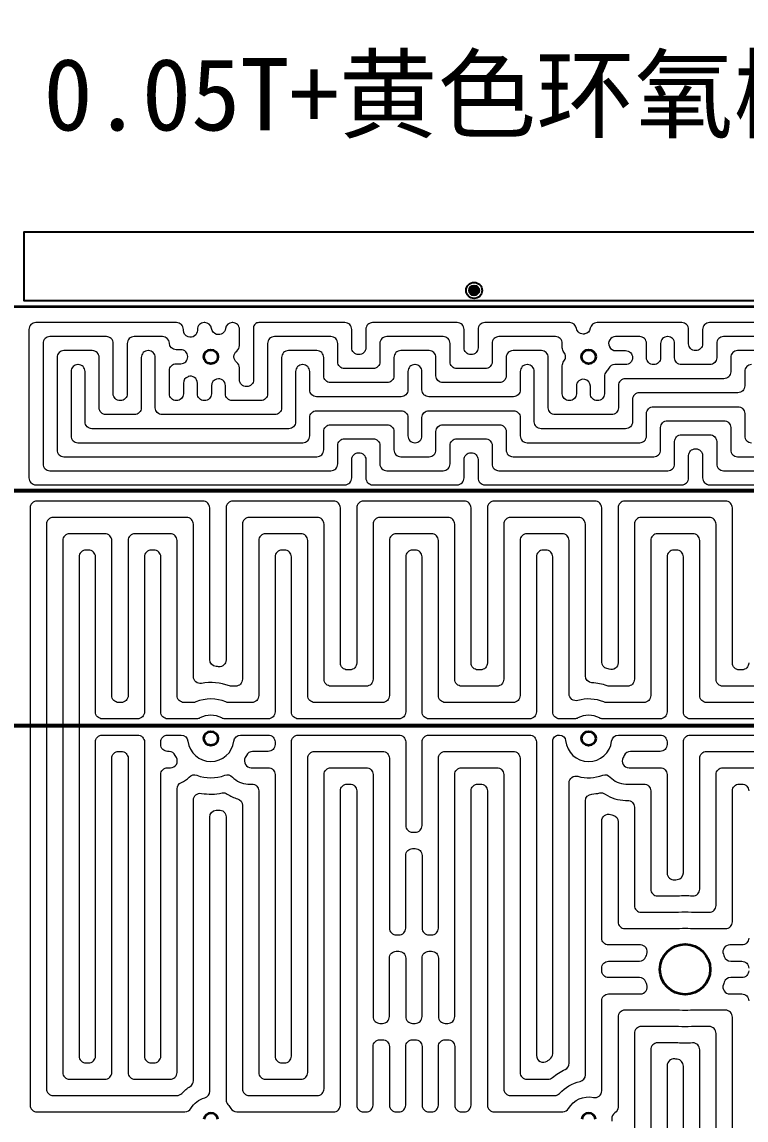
# Model space of a CAD drawing. Header units: millimetres. Extents: x -5937 to 68925, y -3068 to 5300.
# Drawn here: x 60128 to 60488, y 4191 to 4738 of the extents above; entities that cross this region are included whole.
import ezdxf

# ---------------------------------------------------------------- set-up
doc = ezdxf.new("R2010")
doc.units = ezdxf.units.MM
doc.header["$LTSCALE"] = 7
for name, color, linetype, lineweight in [('参照', 6, 'Continuous', 9), ('填充', 3, 'Continuous', 9), ('文字层', 5, 'Continuous', 25)]:
    doc.layers.add(name, color=color, linetype=linetype, lineweight=lineweight)
doc.layers.add('发热分区', color=20, linetype='Continuous')
doc.layers.add('菲林', color=21, linetype='Continuous')
doc.styles.add('宋体', font='simsun.ttf')

msp = doc.modelspace()

# ---------------------------------------------------------------- hatches: boundary and pattern name
at = {"layer": '填充', "ltscale": 10}
h = msp.add_hatch(color=3, dxfattribs=at)
h.dxf.hatch_style = 1
edge = h.paths.add_edge_path()
edge.add_arc((60353.154, 4604.056), 2.5, 540, 900)
edge = h.paths.add_edge_path(flags=16)
edge.add_arc((60353.154, 4604.056), 1.5, 540, 900)
h = msp.add_hatch(color=3, dxfattribs=at)
h.dxf.hatch_style = 1
edge = h.paths.add_edge_path()
edge.add_arc((60353.154, 4604.056), 0.95, 540, 900)
edge = h.paths.add_edge_path(flags=16)
edge.add_arc((60353.154, 4604.056), 0.55, 540, 900)

# ---------------------------------------------------------------- linework, layer by layer
at = {"color": 7, "linetype": 'Continuous', "lineweight": 35}
for points in [[(59655.154, 4601.056, 0.4142136), (59660.154, 4596.056), (60596.154, 4596.056, 0.4142136), (60601.154, 4601.056)], [(60225.618, 4191.556, 0.8660254), (60218.69, 4191.556)], [(60413.618, 4191.556, 0.8660254), (60406.69, 4191.556)]]:
    msp.add_lwpolyline(points, format="xyb", dxfattribs=at)
at = {"color": 4}
msp.add_lwpolyline([(59737.488, 4596.056), (60518.82, 4596.056), (60518.82, 4504.801), (59737.488, 4504.801)], close=True, dxfattribs=at)
at = {"color": 7, "linetype": 'Continuous', "lineweight": 35}
for centre, radius in [((60222.154, 4571.056), 3.5), ((60410.154, 4571.056), 3.5), ((60222.154, 4381.056), 3.5), ((60410.154, 4381.056), 3.5), ((60458.154, 4266.056), 12.5)]:
    msp.add_circle(centre, radius, dxfattribs=at)
at = {"layer": '参照'}
for points in [[(60512.383, 4588.056), (60470.292, 4588.056, 0.4142136), (60466.892, 4584.656), (60466.892, 4577.488, -0.4142136), (60463.492, 4574.088), (60463.308, 4574.088, -0.4142136), (60459.908, 4577.488), (60459.908, 4584.656, 0.4142136), (60456.508, 4588.056), (60414.331, 4588.056, 0.3681235), (60410.975, 4585.198, -0.3202921), (60408.197, 4582.388, 0.0031415), (60408.055, 4582.363, -0.4226278), (60404.075, 4585.181, 0.3695201), (60400.715, 4588.056), (60358.544, 4588.056, 0.4142136), (60355.144, 4584.656), (60355.144, 4575.52, -0.4142136), (60351.744, 4572.12), (60351.559, 4572.12, -0.4142136), (60348.159, 4575.52), (60348.159, 4584.656, 0.4142136), (60344.759, 4588.056), (60302.669, 4588.056, 0.4142136), (60299.269, 4584.656), (60299.269, 4575.52, -0.4142136), (60295.869, 4572.12), (60295.685, 4572.12, -0.4142136), (60292.285, 4575.52), (60292.285, 4584.656, 0.4142136), (60288.885, 4588.056), (60245.995, 4588.056, 0.4142136), (60243.395, 4585.456), (60243.395, 4559.583, -0.4142136), (60239.995, 4556.183), (60239.811, 4556.183, -0.4142136), (60236.411, 4559.583), (60236.411, 4565.497, 0.2378516), (60235.032, 4568.23, -0.2394858), (60233.654, 4570.985, 0.0030922), (60233.654, 4571.127, -0.2394858), (60235.032, 4573.882, 0.2378516), (60236.411, 4576.616), (60236.411, 4584.656, 0.4142136), (60233.011, 4588.056), (60232.781, 4588.056, 0.3805894), (60229.404, 4585.05, -0.4578797), (60225.143, 4582.161, 0.0031968), (60225.001, 4582.198, -0.308617), (60222.468, 4585.074, 0.3785416), (60219.094, 4588.056), (60218.858, 4588.056, 0.4142136), (60215.458, 4584.656), (60215.458, 4584.186, -0.5160154), (60210.941, 4580.975, 0.0036367), (60210.804, 4581.021, -0.3232598), (60208.474, 4584.248), (60208.474, 4584.656, 0.4142136), (60205.074, 4588.056), (60135.046, 4588.056, 0.4142136), (60131.646, 4584.656), (60131.646, 4510.693, 0.4142136), (60135.046, 4507.293), (60288.885, 4507.293, 0.4142136), (60292.285, 4510.693), (60292.285, 4519.829, -0.4142136), (60295.685, 4523.229), (60295.869, 4523.229, -0.4142136), (60299.269, 4519.829), (60299.269, 4510.693, 0.4142136), (60302.669, 4507.293), (60344.759, 4507.293, 0.4142136), (60348.159, 4510.693), (60348.159, 4519.829, -0.4142136), (60351.559, 4523.229), (60351.744, 4523.229, -0.4142136), (60355.144, 4519.829), (60355.144, 4510.693, 0.4142136), (60358.544, 4507.293), (60456.508, 4507.293, 0.4142136), (60459.908, 4510.693), (60459.908, 4521.798, -0.4142136), (60463.308, 4525.198), (60463.492, 4525.198, -0.4142136), (60466.892, 4521.798), (60466.892, 4510.693, 0.4142136), (60470.292, 4507.293), (60512.383, 4507.293, 0.4142136)], [(60505.398, 4581.072), (60477.277, 4581.072, 0.4142136), (60473.877, 4577.672), (60473.877, 4570.504, -0.4142136), (60470.477, 4567.104), (60456.324, 4567.104, -0.4142136), (60452.924, 4570.504), (60452.924, 4577.672, 0.4142136), (60449.524, 4581.072), (60449.34, 4581.072, 0.4142136), (60445.94, 4577.672), (60445.94, 4570.504, -0.4142136), (60442.54, 4567.104), (60442.355, 4567.104, -0.4142136), (60438.955, 4570.504), (60438.955, 4577.672, 0.4142136), (60435.555, 4581.072), (60423.505, 4581.072, 0.5563634), (60420.459, 4576.162, -0.0034339), (60420.528, 4576.02, 0.2887635), (60423.595, 4574.088), (60428.571, 4574.088, -0.4142136), (60431.971, 4570.688), (60431.971, 4570.504, -0.4142136), (60428.571, 4567.104), (60423.114, 4567.104, 0.2699747), (60420.157, 4565.382, -0.0498498), (60418.836, 4563.514, 0.18075), (60418.002, 4561.284), (60418.002, 4552.598, -0.4142136), (60414.602, 4549.198), (60414.418, 4549.198, -0.4142136), (60411.018, 4552.598), (60411.018, 4556.374, 0.364959), (60408.197, 4559.724, -0.0031415), (60408.055, 4559.75, 0.4690725), (60404.034, 4556.407), (60404.034, 4552.598, -0.4142136), (60400.634, 4549.198), (60400.45, 4549.198, -0.4142136), (60397.05, 4552.598), (60397.05, 4566.576, -0.1771563), (60397.852, 4568.77, 0.1787513), (60398.654, 4570.985, -0.0030922), (60398.654, 4571.127, 0.1787513), (60397.852, 4573.342, -0.1771563), (60397.05, 4575.536), (60397.05, 4577.672, 0.4142136), (60393.65, 4581.072), (60365.528, 4581.072, 0.4142136), (60362.128, 4577.672), (60362.128, 4568.535, -0.4142136), (60358.728, 4565.135), (60344.575, 4565.135, -0.4142136), (60341.175, 4568.535), (60341.175, 4577.672, 0.4142136), (60337.775, 4581.072), (60309.654, 4581.072, 0.4142136), (60306.254, 4577.672), (60306.254, 4568.535, -0.4142136), (60302.854, 4565.135), (60288.701, 4565.135, -0.4142136), (60285.301, 4568.535), (60285.301, 4577.672, 0.4142136), (60281.901, 4581.072), (60253.779, 4581.072, 0.4142136), (60250.379, 4577.672), (60250.379, 4552.598, -0.4142136), (60246.979, 4549.198), (60232.827, 4549.198, -0.4142136), (60229.427, 4552.598), (60229.427, 4556.668, 0.493488), (60225.143, 4559.951, -0.0031968), (60225.001, 4559.914, 0.3427154), (60222.442, 4556.62), (60222.442, 4552.598, -0.4142136), (60219.042, 4549.198), (60218.858, 4549.198, -0.4142136), (60215.458, 4552.598), (60215.458, 4557.927, 0.5160154), (60210.941, 4561.138, -0.0036367), (60210.804, 4561.091, 0.3232598), (60208.474, 4557.864), (60208.474, 4552.598, -0.4142136), (60205.074, 4549.198), (60204.889, 4549.198, -0.4142136), (60201.489, 4552.598), (60201.489, 4564.164, -0.4142136), (60204.889, 4567.564), (60207.255, 4567.564, 0.4160261), (60210.654, 4570.985, -0.0030922), (60210.654, 4571.127, 0.4160261), (60207.255, 4574.548), (60204.889, 4574.548, -0.4023529), (60201.492, 4577.81, 0.4023529), (60198.095, 4581.072), (60183.936, 4581.072, 0.4142136), (60180.536, 4577.672), (60180.536, 4552.598, -0.4142136), (60177.136, 4549.198), (60176.952, 4549.198, -0.4142136), (60173.552, 4552.598), (60173.552, 4577.672, 0.4142136), (60170.152, 4581.072), (60142.031, 4581.072, 0.4142136), (60138.631, 4577.672), (60138.631, 4517.677, 0.4142136), (60142.031, 4514.277), (60281.901, 4514.277, 0.4142136), (60285.301, 4517.677), (60285.301, 4526.814, -0.4142136), (60288.701, 4530.214), (60302.854, 4530.214, -0.4142136), (60306.254, 4526.814), (60306.254, 4517.677, 0.4142136), (60309.654, 4514.277), (60337.775, 4514.277, 0.4142136), (60341.175, 4517.677), (60341.175, 4526.814, -0.4142136), (60344.575, 4530.214), (60358.728, 4530.214, -0.4142136), (60362.128, 4526.814), (60362.128, 4517.677, 0.4142136), (60365.528, 4514.277), (60449.524, 4514.277, 0.4142136), (60452.924, 4517.677), (60452.924, 4528.782, -0.4142136), (60456.324, 4532.182), (60470.477, 4532.182, -0.4142136), (60473.877, 4528.782), (60473.877, 4517.677, 0.4142136), (60477.277, 4514.277), (60505.398, 4514.277, 0.4142136)], [(60498.414, 4574.088), (60484.261, 4574.088, 0.4142136), (60480.861, 4570.688), (60480.861, 4563.52, -0.4142136), (60477.461, 4560.12), (60428.387, 4560.12, 0.4142136), (60424.987, 4556.72), (60424.987, 4545.614, -0.4142136), (60421.587, 4542.214), (60393.465, 4542.214, -0.4142136), (60390.065, 4545.614), (60390.065, 4570.688, 0.4142136), (60386.665, 4574.088), (60372.512, 4574.088, 0.4142136), (60369.112, 4570.688), (60369.112, 4561.551, -0.4142136), (60365.712, 4558.151), (60337.591, 4558.151, -0.4142136), (60334.191, 4561.551), (60334.191, 4570.688, 0.4142136), (60330.791, 4574.088), (60316.638, 4574.088, 0.4142136), (60313.238, 4570.688), (60313.238, 4561.551, -0.4142136), (60309.838, 4558.151), (60281.717, 4558.151, -0.4142136), (60278.317, 4561.551), (60278.317, 4570.688, 0.4142136), (60274.917, 4574.088), (60260.764, 4574.088, 0.4142136), (60257.364, 4570.688), (60257.364, 4545.614, -0.4142136), (60253.964, 4542.214), (60197.905, 4542.214, -0.4142136), (60194.505, 4545.614), (60194.505, 4570.688, 0.4142136), (60191.105, 4574.088), (60190.921, 4574.088, 0.4142136), (60187.521, 4570.688), (60187.521, 4545.614, -0.4142136), (60184.121, 4542.214), (60169.968, 4542.214, -0.4142136), (60166.568, 4545.614), (60166.568, 4570.688, 0.4142136), (60163.168, 4574.088), (60149.015, 4574.088, 0.4142136), (60145.615, 4570.688), (60145.615, 4524.661, 0.4142136), (60149.015, 4521.261), (60274.917, 4521.261, 0.4142136), (60278.317, 4524.661), (60278.317, 4533.798, -0.4142136), (60281.717, 4537.198), (60309.838, 4537.198, -0.4142136), (60313.238, 4533.798), (60313.238, 4524.661, 0.4142136), (60316.638, 4521.261), (60330.791, 4521.261, 0.4142136), (60334.191, 4524.661), (60334.191, 4533.798, -0.4142136), (60337.591, 4537.198), (60365.712, 4537.198, -0.4142136), (60369.112, 4533.798), (60369.112, 4524.661, 0.4142136), (60372.512, 4521.261), (60442.54, 4521.261, 0.4142136), (60445.94, 4524.661), (60445.94, 4535.767, -0.4142136), (60449.34, 4539.167), (60477.461, 4539.167, -0.4142136), (60480.861, 4535.767), (60480.861, 4524.661, 0.4142136), (60484.261, 4521.261), (60498.414, 4521.261, 0.4142136)], [(60491.245, 4567.103, 0.4142136), (60487.845, 4563.703), (60487.845, 4556.535, -0.4142136), (60484.445, 4553.135), (60435.371, 4553.135, 0.4142136), (60431.971, 4549.735), (60431.971, 4538.63, -0.4142136), (60428.571, 4535.23), (60386.481, 4535.23, -0.4142136), (60383.081, 4538.63), (60383.081, 4563.703, 0.4142136), (60379.681, 4567.103), (60379.497, 4567.103, 0.4142136), (60376.097, 4563.703), (60376.097, 4554.567, -0.4142136), (60372.697, 4551.167), (60330.607, 4551.167, -0.4142136), (60327.207, 4554.567), (60327.207, 4563.703, 0.4142136), (60323.807, 4567.103), (60323.622, 4567.103, 0.4142136), (60320.222, 4563.703), (60320.222, 4554.567, -0.4142136), (60316.822, 4551.167), (60274.732, 4551.167, -0.4142136), (60271.332, 4554.567), (60271.332, 4563.703, 0.4142136), (60267.932, 4567.103), (60267.748, 4567.103, 0.4142136), (60264.348, 4563.703), (60264.348, 4538.63, -0.4142136), (60260.948, 4535.23), (60162.984, 4535.23, -0.4142136), (60159.584, 4538.63), (60159.584, 4563.703, 0.4142136), (60156.184, 4567.103), (60155.999, 4567.103, 0.4142136), (60152.599, 4563.703), (60152.599, 4531.646, 0.4142136), (60155.999, 4528.246), (60267.932, 4528.246, 0.4142136), (60271.332, 4531.646), (60271.332, 4540.782, -0.4142136), (60274.732, 4544.182), (60316.822, 4544.182, -0.4142136), (60320.222, 4540.782), (60320.222, 4531.646, 0.4142136), (60323.622, 4528.246), (60323.807, 4528.246, 0.4142136), (60327.207, 4531.646), (60327.207, 4540.782, -0.4142136), (60330.607, 4544.182), (60372.697, 4544.182, -0.4142136), (60376.097, 4540.782), (60376.097, 4531.646, 0.4142136), (60379.497, 4528.246), (60435.555, 4528.246, 0.4142136), (60438.955, 4531.646), (60438.955, 4542.751, -0.4142136), (60442.355, 4546.151), (60484.445, 4546.151, -0.4142136), (60487.845, 4542.751), (60487.845, 4531.646, 0.4142136), (60491.245, 4528.246)], [(60489.84, 4418.584, -0.4142136), (60486.44, 4415.184), (60485.112, 4415.184, -0.4142136), (60481.712, 4418.584), (60481.712, 4495.765, 0.4142136), (60478.312, 4499.165), (60428.218, 4499.165, 0.4142136), (60424.818, 4495.765), (60424.818, 4418.697, -0.5021788), (60420.443, 4415.44, 0.0087743), (60419.23, 4415.78, -0.3411658), (60416.69, 4419.069), (60416.69, 4495.765, 0.4142136), (60413.29, 4499.165), (60363.196, 4499.165, 0.4142136), (60359.796, 4495.765), (60359.796, 4418.584, -0.4142136), (60356.396, 4415.184), (60355.068, 4415.184, -0.4142136), (60351.668, 4418.584), (60351.668, 4495.765, 0.4142136), (60348.268, 4499.165), (60298.174, 4499.165, 0.4142136), (60294.774, 4495.765), (60294.774, 4418.584, -0.4142136), (60291.374, 4415.184), (60290.047, 4415.184, -0.4142136), (60286.647, 4418.584), (60286.647, 4495.765, 0.4142136), (60283.247, 4499.165), (60233.153, 4499.165, 0.4142136), (60229.753, 4495.765), (60229.753, 4420.121, -0.4459295), (60225.989, 4416.741, 0.0084832), (60224.776, 4416.85, -0.3929539), (60221.625, 4420.241), (60221.625, 4495.765, 0.4142136), (60218.225, 4499.165), (60135.62, 4499.165, 0.4142136), (60132.22, 4495.765), (60132.22, 4390.801), (60132.22, 4382.673), (60132.22, 4198.52, 0.4142136), (60135.62, 4195.12), (60209.258, 4195.12, 0.2676613), (60212.201, 4196.817, -0.1973142), (60219.121, 4202.149, 0.3380395), (60221.625, 4205.429), (60221.625, 4341.871, -0.3929539), (60224.776, 4345.262, 0.0084832), (60225.989, 4345.372, -0.4459295), (60229.753, 4341.991), (60229.753, 4201.108, 0.1872654), (60230.643, 4198.815, -0.0540054), (60232.107, 4196.817, 0.2676613), (60235.05, 4195.12), (60283.247, 4195.12, 0.4142136), (60286.647, 4198.52), (60286.647, 4354.89, -0.4142136), (60290.047, 4358.29), (60291.374, 4358.29, -0.4142136), (60294.774, 4354.89), (60294.774, 4198.52, 0.4142136), (60298.174, 4195.12), (60299.502, 4195.12, 0.4142136), (60302.902, 4198.52), (60302.902, 4227.615, -0.4142136), (60306.302, 4231.015), (60307.63, 4231.015, -0.4142136), (60311.03, 4227.615), (60311.03, 4198.52, 0.4142136), (60314.43, 4195.12), (60315.758, 4195.12, 0.4142136), (60319.158, 4198.52), (60319.158, 4227.615, -0.4142136), (60322.558, 4231.015), (60323.885, 4231.015, -0.4142136), (60327.285, 4227.615), (60327.285, 4198.52, 0.4142136), (60330.685, 4195.12), (60332.013, 4195.12, 0.4142136), (60335.413, 4198.52), (60335.413, 4227.615, -0.4142136), (60338.813, 4231.015), (60340.141, 4231.015, -0.4142136), (60343.541, 4227.615), (60343.541, 4198.52, 0.4142136), (60346.941, 4195.12), (60348.268, 4195.12, 0.4142136), (60351.668, 4198.52), (60351.668, 4354.89, -0.4142136), (60355.068, 4358.29), (60356.396, 4358.29, -0.4142136), (60359.796, 4354.89), (60359.796, 4198.52, 0.4142136), (60363.196, 4195.12), (60397.258, 4195.12, 0.2676613), (60400.201, 4196.817, -0.325345), (60412.575, 4202.299, 0.4777778), (60416.69, 4205.622), (60416.69, 4250.465, -0.4142136), (60420.09, 4253.865), (60435.93, 4253.865, 0.5293778), (60439.092, 4258.515, -0.0147726), (60438.68, 4259.654, 0.3239666), (60435.45, 4261.992), (60420.09, 4261.992, -0.4142136), (60416.69, 4265.392), (60416.69, 4266.72, -0.4142136), (60420.09, 4270.12), (60435.45, 4270.12, 0.3239666), (60438.68, 4272.458, -0.0147726), (60439.092, 4273.597, 0.5293778), (60435.93, 4278.248), (60420.09, 4278.248, -0.4142136), (60416.69, 4281.648), (60416.69, 4339.916, -0.5026109), (60421.069, 4343.172, 0.0113328), (60422.249, 4342.846, -0.3436384), (60424.818, 4339.549), (60424.818, 4289.776, 0.4142136), (60428.218, 4286.376), (60455.438, 4286.376, -0.0665325), (60460.87, 4286.376), (60478.312, 4286.376, 0.4142136), (60481.712, 4289.776), (60481.712, 4354.89, -0.4142136), (60485.112, 4358.29), (60486.44, 4358.29, -0.4142136), (60489.84, 4354.89)], [(60494.567, 4407.057), (60476.984, 4407.057, -0.4142136), (60473.584, 4410.457), (60473.584, 4487.637, 0.4142136), (60470.184, 4491.037), (60436.346, 4491.037, 0.4142136), (60432.946, 4487.637), (60432.946, 4410.457, -0.4142136), (60429.546, 4407.057), (60420.477, 4407.057, -0.0846172), (60419.351, 4407.249, 0.0700143), (60411.765, 4408.769, -0.3973077), (60408.562, 4412.164), (60408.562, 4487.637, 0.4142136), (60405.162, 4491.037), (60371.324, 4491.037, 0.4142136), (60367.924, 4487.637), (60367.924, 4410.457, -0.4142136), (60364.524, 4407.057), (60346.941, 4407.057, -0.4142136), (60343.541, 4410.457), (60343.541, 4487.637, 0.4142136), (60340.141, 4491.037), (60306.302, 4491.037, 0.4142136), (60302.902, 4487.637), (60302.902, 4410.457, -0.4142136), (60299.502, 4407.057), (60281.919, 4407.057, -0.4142136), (60278.519, 4410.457), (60278.519, 4487.637, 0.4142136), (60275.119, 4491.037), (60241.28, 4491.037, 0.4142136), (60237.88, 4487.637), (60237.88, 4410.457, -0.4142136), (60234.48, 4407.057), (60232.477, 4407.057, -0.0846172), (60231.351, 4407.249, 0.1274814), (60217.471, 4408.418, -0.4647844), (60213.497, 4411.77), (60213.497, 4487.637, 0.4142136), (60210.097, 4491.037), (60143.748, 4491.037, 0.4142136), (60140.348, 4487.637), (60140.348, 4390.801), (60140.348, 4382.673), (60140.348, 4206.648, 0.4142136), (60143.748, 4203.248), (60205.208, 4203.248, 0.2097527), (60207.71, 4204.346, -0.0691013), (60211.877, 4207.779, 0.2606058), (60213.497, 4210.675), (60213.497, 4350.343, -0.4647844), (60217.471, 4353.694, 0.093399), (60227.751, 4353.866, -0.2011948), (60230.331, 4353.359, 0.0754742), (60235.452, 4350.945, -0.331649), (60237.88, 4347.687), (60237.88, 4206.648, 0.4142136), (60241.28, 4203.248), (60275.119, 4203.248, 0.4142136), (60278.519, 4206.648), (60278.519, 4363.018, -0.4142136), (60281.919, 4366.418), (60299.502, 4366.418, -0.4142136), (60302.902, 4363.018), (60302.902, 4242.543, 0.4142136), (60306.302, 4239.143), (60307.63, 4239.143, 0.4142136), (60311.03, 4242.543), (60311.03, 4271.674, -0.4142136), (60314.43, 4275.074), (60315.758, 4275.074, -0.4142136), (60319.158, 4271.674), (60319.158, 4242.543, 0.4142136), (60322.558, 4239.143), (60323.885, 4239.143, 0.4142136), (60327.285, 4242.543), (60327.285, 4271.674, -0.4142136), (60330.685, 4275.074), (60332.013, 4275.074, -0.4142136), (60335.413, 4271.674), (60335.413, 4242.543, 0.4142136), (60338.813, 4239.143), (60340.141, 4239.143, 0.4142136), (60343.541, 4242.543), (60343.541, 4363.018, -0.4142136), (60346.941, 4366.418), (60364.524, 4366.418, -0.4142136), (60367.924, 4363.018), (60367.924, 4206.648, 0.4142136), (60371.324, 4203.248), (60393.208, 4203.248, 0.2097527), (60395.71, 4204.346, -0.1533139), (60405.899, 4210.218, 0.3515704), (60408.562, 4213.537), (60408.562, 4349.949, -0.3973077), (60411.765, 4353.343, 0.0362476), (60415.751, 4353.866, -0.2011948), (60418.331, 4353.359, 0.1449146), (60428.55, 4350.16), (60429.546, 4350.16, -0.4142136), (60432.946, 4346.76), (60432.946, 4297.904, 0.4142136), (60436.346, 4294.504), (60454.943, 4294.504, -0.0562655), (60461.366, 4294.504), (60470.184, 4294.504, 0.4142136), (60473.584, 4297.904), (60473.584, 4363.018, -0.4142136), (60476.984, 4366.418), (60494.567, 4366.418, -0.4142136)], [(60502.695, 4398.929), (60468.857, 4398.929, -0.4142136), (60465.457, 4402.329), (60465.457, 4479.51, 0.4142136), (60462.057, 4482.91), (60444.473, 4482.91, 0.4142136), (60441.073, 4479.51), (60441.073, 4402.329, -0.4142136), (60437.673, 4398.929), (60418.978, 4398.929, -0.0986129), (60417.675, 4399.188, 0.1693796), (60404.768, 4399.933, -0.4981807), (60400.435, 4403.202), (60400.435, 4479.51, 0.4142136), (60397.035, 4482.91), (60379.452, 4482.91, 0.4142136), (60376.052, 4479.51), (60376.052, 4402.329, -0.4142136), (60372.652, 4398.929), (60338.813, 4398.929, -0.4142136), (60335.413, 4402.329), (60335.413, 4479.51, 0.4142136), (60332.013, 4482.91), (60314.43, 4482.91, 0.4142136), (60311.03, 4479.51), (60311.03, 4402.329, -0.4142136), (60307.63, 4398.929), (60273.791, 4398.929, -0.4142136), (60270.391, 4402.329), (60270.391, 4479.51, 0.4142136), (60266.991, 4482.91), (60249.408, 4482.91, 0.4142136), (60246.008, 4479.51), (60246.008, 4402.329, -0.4142136), (60242.608, 4398.929), (60230.978, 4398.929, -0.0986129), (60229.675, 4399.188, 0.1991626), (60214.633, 4399.188, -0.0986129), (60213.331, 4398.929), (60208.769, 4398.929, -0.4142136), (60205.369, 4402.329), (60205.369, 4479.51, 0.4142136), (60201.969, 4482.91), (60184.386, 4482.91, 0.4142136), (60180.986, 4479.51), (60180.986, 4402.329, -0.4142136), (60177.586, 4398.929), (60176.258, 4398.929, -0.4142136), (60172.858, 4402.329), (60172.858, 4479.51, 0.4142136), (60169.458, 4482.91), (60151.875, 4482.91, 0.4142136), (60148.475, 4479.51), (60148.475, 4390.801), (60148.475, 4382.673), (60148.475, 4214.776, 0.4142136), (60151.875, 4211.376), (60169.458, 4211.376, 0.4142136), (60172.858, 4214.776), (60172.858, 4371.146, -0.4142136), (60176.258, 4374.546), (60177.586, 4374.546, -0.4142136), (60180.986, 4371.146), (60180.986, 4214.776, 0.4142136), (60184.386, 4211.376), (60201.953, 4211.376, 0.1782188), (60204.158, 4212.187, -0.0001727), (60204.172, 4212.2, 0.2199521), (60205.369, 4214.789), (60205.369, 4355.921, -0.3055157), (60207.493, 4359.073, 0.1131549), (60211.423, 4361.82, -0.3093216), (60215.157, 4362.716, 0.1842873), (60229.152, 4362.716, -0.3093216), (60232.885, 4361.82, 0.2069178), (60240.635, 4358.29), (60242.608, 4358.29, -0.4142136), (60246.008, 4354.89), (60246.008, 4214.776, 0.4142136), (60249.408, 4211.376), (60266.991, 4211.376, 0.4142136), (60270.391, 4214.776), (60270.391, 4371.146, -0.4142136), (60273.791, 4374.546), (60307.63, 4374.546, -0.4142136), (60311.03, 4371.146), (60311.03, 4286.602, 0.4142136), (60314.43, 4283.202), (60315.758, 4283.202, 0.4142136), (60319.158, 4286.602), (60319.158, 4322.774, -0.4142136), (60322.558, 4326.174), (60323.885, 4326.174, -0.4142136), (60327.285, 4322.774), (60327.285, 4286.602, 0.4142136), (60330.685, 4283.202), (60332.013, 4283.202, 0.4142136), (60335.413, 4286.602), (60335.413, 4371.146, -0.4142136), (60338.813, 4374.546), (60372.652, 4374.546, -0.4142136), (60376.052, 4371.146), (60376.052, 4214.776, 0.4142136), (60379.452, 4211.376), (60389.953, 4211.376, 0.1782188), (60392.158, 4212.187, -0.067809), (60398.466, 4216.231, 0.2919306), (60400.435, 4219.315), (60400.435, 4358.91, -0.4981807), (60404.768, 4362.18, 0.1620088), (60417.152, 4362.716, -0.3093216), (60420.885, 4361.82, 0.2065819), (60428.622, 4358.29), (60437.673, 4358.29, -0.4142136), (60441.073, 4354.89), (60441.073, 4306.032, 0.4142136), (60444.473, 4302.632), (60454.514, 4302.632, -0.0496389), (60461.794, 4302.632), (60462.057, 4302.632, 0.4142136), (60465.457, 4306.032), (60465.457, 4371.146, -0.4142136), (60468.857, 4374.546), (60502.695, 4374.546, -0.4142136)], [(60510.823, 4390.801), (60460.729, 4390.801, -0.4142136), (60457.329, 4394.201), (60457.329, 4471.382, 0.4142136), (60453.929, 4474.782), (60452.601, 4474.782, 0.4142136), (60449.201, 4471.382), (60449.201, 4394.201, -0.4142136), (60445.801, 4390.801), (60417.17, 4390.801, -0.123181), (60415.569, 4391.202, 0.2501577), (60404.739, 4391.202, -0.123181), (60403.139, 4390.801), (60395.707, 4390.801, -0.4142136), (60392.307, 4394.201), (60392.307, 4471.382, 0.4142136), (60388.907, 4474.782), (60387.579, 4474.782, 0.4142136), (60384.179, 4471.382), (60384.179, 4394.201, -0.4142136), (60380.779, 4390.801), (60330.685, 4390.801, -0.4142136), (60327.285, 4394.201), (60327.285, 4471.382, 0.4142136), (60323.885, 4474.782), (60322.558, 4474.782, 0.4142136), (60319.158, 4471.382), (60319.158, 4394.201, -0.4142136), (60315.758, 4390.801), (60265.663, 4390.801, -0.4142136), (60262.263, 4394.201), (60262.263, 4471.382, 0.4142136), (60258.863, 4474.782), (60257.536, 4474.782, 0.4142136), (60254.136, 4471.382), (60254.136, 4394.201, -0.4142136), (60250.736, 4390.801), (60229.17, 4390.801, -0.123181), (60227.569, 4391.202, 0.2501577), (60216.739, 4391.202, -0.123181), (60215.139, 4390.801), (60200.642, 4390.801, -0.4142136), (60197.242, 4394.201), (60197.242, 4471.382, 0.4142136), (60193.842, 4474.782), (60192.514, 4474.782, 0.4142136), (60189.114, 4471.382), (60189.114, 4394.201, -0.4142136), (60185.714, 4390.801), (60168.131, 4390.801, -0.4142136), (60164.731, 4394.201), (60164.731, 4471.382, 0.4142136), (60161.331, 4474.782), (60160.003, 4474.782, 0.4142136), (60156.603, 4471.382), (60156.603, 4390.801), (60156.603, 4382.673), (60156.603, 4222.903, 0.4142136), (60160.003, 4219.503), (60161.331, 4219.503, 0.4142136), (60164.731, 4222.903), (60164.731, 4379.273, -0.4142136), (60168.131, 4382.673), (60185.714, 4382.673, -0.4142136), (60189.114, 4379.273), (60189.114, 4222.903, 0.4142136), (60192.514, 4219.503), (60193.842, 4219.503, 0.4142136), (60197.242, 4222.903), (60197.242, 4363.018, -0.4142136), (60200.642, 4366.418), (60202.052, 4366.418, 0.5727514), (60205.02, 4371.477, -0.0162309), (60204.435, 4372.609, 0.2891626), (60201.366, 4374.546), (60200.642, 4374.546, -0.4142136), (60197.242, 4377.946), (60197.242, 4379.273, -0.4142136), (60200.642, 4382.673), (60207.361, 4382.673, -0.3795061), (60210.737, 4379.68, 0.8867224), (60233.572, 4379.68, -0.3795061), (60236.947, 4382.673), (60250.736, 4382.673, -0.4142136), (60254.136, 4379.273), (60254.136, 4377.946, -0.4142136), (60250.736, 4374.546), (60242.943, 4374.546, 0.2891626), (60239.874, 4372.609, -0.0162309), (60239.288, 4371.477, 0.5727514), (60242.256, 4366.418), (60250.736, 4366.418, -0.4142136), (60254.136, 4363.018), (60254.136, 4222.903, 0.4142136), (60257.536, 4219.503), (60258.863, 4219.503, 0.4142136), (60262.263, 4222.903), (60262.263, 4379.273, -0.4142136), (60265.663, 4382.673), (60315.758, 4382.673, -0.4142136), (60319.158, 4379.273), (60319.158, 4337.702, 0.4142136), (60322.558, 4334.302), (60323.885, 4334.302, 0.4142136), (60327.285, 4337.702), (60327.285, 4379.273, -0.4142136), (60330.685, 4382.673), (60380.779, 4382.673, -0.4142136), (60384.179, 4379.273), (60384.179, 4223.206, 0.6072676), (60389.533, 4220.423, -0.0101821), (60390.746, 4221.239, 0.2551649), (60392.307, 4224.098), (60392.307, 4379.673, -0.4142136), (60395.307, 4382.673), (60395.72, 4382.673, -0.3865089), (60398.707, 4379.96, 0.8976906), (60421.572, 4379.68, -0.3795061), (60424.947, 4382.673), (60445.801, 4382.673, -0.4142136), (60449.201, 4379.273), (60449.201, 4377.946, -0.4142136), (60445.801, 4374.546), (60430.943, 4374.546, 0.2891626), (60427.874, 4372.609, -0.0162309), (60427.288, 4371.477, 0.5727514), (60430.256, 4366.418), (60445.801, 4366.418, -0.4142136), (60449.201, 4363.018), (60449.201, 4314.02, 0.4483913), (60452.992, 4310.642, -0.0069104), (60454.226, 4310.768, 0.3887759), (60457.329, 4314.155), (60457.329, 4379.273, -0.4142136), (60460.729, 4382.673), (60510.823, 4382.673, -0.4142136)], [(60489.84, 4281.648, -0.4142136), (60486.44, 4278.248), (60480.379, 4278.248, 0.5293778), (60477.217, 4273.597, -0.0147726), (60477.629, 4272.458, 0.3239666), (60480.859, 4270.12), (60486.44, 4270.12, -0.4142136), (60489.84, 4266.72)], [(60489.84, 4265.392, -0.4142136), (60486.44, 4261.992), (60480.859, 4261.992, 0.3239666), (60477.629, 4259.654, -0.0147726), (60477.217, 4258.515, 0.5293778), (60480.379, 4253.865), (60486.44, 4253.865, -0.4142136), (60489.84, 4250.465)], [(60481.712, 4027.222), (60481.712, 4242.337, 0.4142136), (60478.312, 4245.737), (60460.87, 4245.737, -0.0665325), (60455.438, 4245.737), (60428.218, 4245.737, 0.4142136), (60424.818, 4242.337), (60424.818, 4197.475, -0.2577813), (60423.229, 4194.598, 0.2696988), (60421.643, 4191.569, -0.0222883), (60421.643, 4190.544, 0.2696988)], [(60473.584, 4019.094), (60473.584, 4234.209, 0.4142136), (60470.184, 4237.609), (60461.366, 4237.609, -0.0562655), (60454.943, 4237.609), (60436.346, 4237.609, 0.4142136), (60432.946, 4234.209), (60432.946, 4035.343, -0.4234963)], [(60465.457, 4010.967), (60465.457, 4226.081, 0.4142136), (60462.057, 4229.481), (60461.794, 4229.481, -0.0496389), (60454.514, 4229.481), (60444.473, 4229.481, 0.4142136), (60441.073, 4226.081), (60441.073, 4027.222, -0.4142136)], [(60457.329, 4002.839), (60457.329, 4217.957, 0.3887759), (60454.226, 4221.344, -0.0069104), (60452.992, 4221.47, 0.4483913), (60449.201, 4218.093), (60449.201, 4019.094, -0.4142136)]]:
    msp.add_lwpolyline(points, format="xyb", dxfattribs=at)
at = {"layer": '发热分区', "color": 2}
for points in [[(59544.41, 4504.801), (59544.41, 3877.312), (60711.899, 3877.312), (60711.899, 4504.801)], [(59545.41, 4503.801), (59545.41, 3878.312), (60710.899, 3878.312), (60710.899, 4503.801)], [(60594.835, 4387.737), (59661.473, 4387.737), (59661.473, 3994.375), (60594.835, 3994.375)], [(60593.835, 4386.737), (59662.473, 4386.737), (59662.473, 3995.375), (60593.835, 3995.375)]]:
    msp.add_lwpolyline(points, close=True, dxfattribs=at)
at = {"layer": '菲林'}
msp.add_lwpolyline([(60815.654, 4192.056), (60815.654, 4630.056, 0.4142136), (60812.654, 4633.056), (60129.154, 4633.056), (60129.154, 4599.056), (60596.154, 4599.056, 0.4142135), (60598.154, 4601.056), (60598.154, 4629.056), (60636.154, 4629.056), (60636.154, 4601.056, 0.4142136), (60638.154, 4599.056), (60806.154, 4599.056), (60806.154, 4192.056)], format="xyb", close=True, dxfattribs=at)
for radius in [4, 2.5, 1.5, 0.95, 0.55]:
    msp.add_circle((60353.154, 4604.056), radius, dxfattribs=at)

# ---------------------------------------------------------------- texts
at = {"layer": '文字层', "color": 7, "linetype": 'Continuous', "lineweight": 0, "ltscale": 10, "insert": (59575.215, 4719.706), "char_height": 36, "attachment_point": 1, "style": '宋体', "bg_fill": 2}
msp.add_mtext_dynamic_manual_height_columns('CXT-3278 菲林图 SUS304 0.05T+黄色环氧树脂板', width=1208.88574, gutter_width=17.5, heights=[-48.067], dxfattribs=at)

doc.saveas('drawing.dxf')
